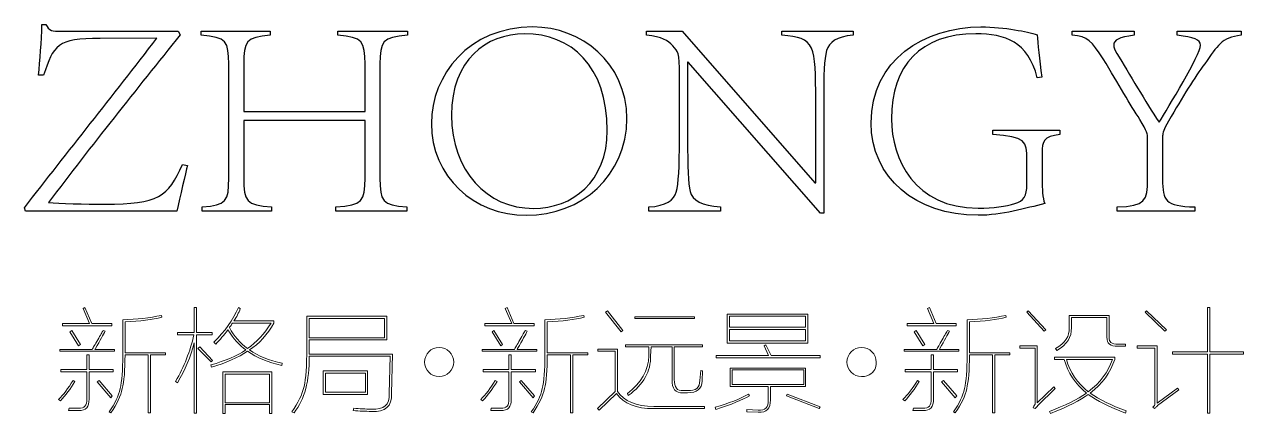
# Model space of a CAD drawing. Extents: x -266287 to 275962, y -324567 to 363765.
# Drawn here: x -79564 to -76561, y 96995 to 97955 of the extents above; entities that cross this region are included whole.
import ezdxf

# ---------------------------------------------------------------- set-up
doc = ezdxf.new("R2010")
doc.units = 0
doc.header["$LTSCALE"] = 1000
doc.layers.get('0').update_dxf_attribs({"linetype": 'CONTINUOUS'})

msp = doc.modelspace()

# ---------------------------------------------------------------- linework, layer by layer
at = {"lineweight": 9}
for p, q in [((-79419.02247, 97254.37516), (-79414.50939, 97256.58002)), ((-79403.31283, 97217.34038), (-79419.02247, 97254.37516)), ((-79414.50939, 97256.58002), (-79397.69733, 97217.34038)), ((-78379.43045, 97254.37516), (-78374.91738, 97256.58002)), ((-78363.72082, 97217.34038), (-78379.43045, 97254.37516)), ((-78374.91738, 97256.58002), (-78358.10531, 97217.34038)), ((-78132.65826, 97245.38346), (-78128.17964, 97248.7252)), ((-78094.55551, 97197.18657), (-78132.65826, 97245.38346)), ((-78128.17964, 97248.7252), (-78090.04243, 97200.52831)), ((-77339.83844, 97254.37516), (-77335.32536, 97256.58002)), ((-77324.1288, 97217.34038), (-77339.83844, 97254.37516)), ((-77335.32536, 97256.58002), (-77318.5133, 97217.34038)), ((-77095.34001, 97245.38346), (-77091.96382, 97248.7252)), ((-77052.72418, 97198.289), (-77095.34001, 97245.38346)), ((-77091.96382, 97248.7252), (-77048.21111, 97201.6652)), ((-76803.71268, 97245.38346), (-76800.37094, 97248.7252)), ((-76755.51579, 97198.289), (-76803.71268, 97245.38346)), ((-76800.37094, 97248.7252), (-76751.00272, 97201.6652)), ((-76650.09587, 97256.58002), (-76644.48037, 97256.58002)), ((-76650.09587, 97147.81835), (-76650.09587, 97256.58002)), ((-76644.48037, 97256.58002), (-76644.48037, 97147.81835)), ((-79469.45866, 97211.72487), (-79469.45866, 97217.34038)), ((-79469.45866, 97217.34038), (-79403.31283, 97217.34038)), ((-79348.36356, 97211.72487), (-79469.45866, 97211.72487)), ((-79397.69733, 97217.34038), (-79348.36356, 97217.34038)), ((-79348.36356, 97217.34038), (-79348.36356, 97211.72487)), ((-78676.56994, 97229.70827), (-78862.70845, 97229.70827)), ((-78862.70845, 97229.70827), (-78862.70845, 97182.57937)), ((-78676.56994, 97182.57937), (-78676.56994, 97229.70827)), ((-78429.86665, 97211.72487), (-78429.86665, 97217.34038)), ((-78429.86665, 97217.34038), (-78363.72082, 97217.34038)), ((-78308.77154, 97211.72487), (-78429.86665, 97211.72487)), ((-78358.10531, 97217.34038), (-78308.77154, 97217.34038)), ((-78308.77154, 97217.34038), (-78308.77154, 97211.72487)), ((-78060.89692, 97234.1869), (-77913.99805, 97234.1869)), ((-78060.89692, 97229.70827), (-78060.89692, 97234.1869)), ((-77913.99805, 97229.70827), (-78060.89692, 97229.70827)), ((-77913.99805, 97234.1869), (-77913.99805, 97229.70827)), ((-77833.21056, 97240.90483), (-77634.70416, 97240.90483)), ((-77833.21056, 97169.14349), (-77833.21056, 97240.90483)), ((-77640.31967, 97235.28933), (-77827.62951, 97235.28933)), ((-77827.62951, 97235.28933), (-77827.62951, 97208.38313)), ((-77640.31967, 97208.38313), (-77640.31967, 97235.28933)), ((-77634.70416, 97240.90483), (-77634.70416, 97169.14349)), ((-77390.27464, 97211.72487), (-77390.27464, 97217.34038)), ((-77390.27464, 97217.34038), (-77324.1288, 97217.34038)), ((-77269.17953, 97211.72487), (-77390.27464, 97211.72487)), ((-77318.5133, 97217.34038), (-77269.17953, 97217.34038)), ((-77269.17953, 97217.34038), (-77269.17953, 97211.72487)), ((-79451.54417, 97197.18657), (-79447.03109, 97200.52831)), ((-79430.21903, 97162.39111), (-79451.54417, 97197.18657)), ((-79447.03109, 97200.52831), (-79425.7404, 97165.7673)), ((-78862.70845, 97182.57937), (-78676.56994, 97182.57937)), ((-78411.95215, 97197.18657), (-78407.43908, 97200.52831)), ((-78390.62701, 97162.39111), (-78411.95215, 97197.18657)), ((-78407.43908, 97200.52831), (-78386.14839, 97165.7673)), ((-78090.04243, 97200.52831), (-78094.55551, 97197.18657)), ((-77827.62951, 97208.38313), (-77640.31967, 97208.38313)), ((-77640.31967, 97202.76763), (-77827.62951, 97202.76763)), ((-77827.62951, 97202.76763), (-77827.62951, 97174.72455)), ((-77640.31967, 97174.72455), (-77640.31967, 97202.76763)), ((-77372.36014, 97197.18657), (-77367.84707, 97200.52831)), ((-77351.035, 97162.39111), (-77372.36014, 97197.18657)), ((-77367.84707, 97200.52831), (-77346.55638, 97165.7673)), ((-77048.21111, 97201.6652), (-77052.72418, 97198.289)), ((-76751.00272, 97201.6652), (-76755.51579, 97198.289)), ((-79425.7404, 97165.7673), (-79430.21903, 97162.39111)), ((-79136.38683, 97155.67317), (-79131.90821, 97160.1518)), ((-79103.86513, 97123.11702), (-79136.38683, 97155.67317)), ((-79131.90821, 97160.1518), (-79100.48894, 97126.49321)), ((-78386.14839, 97165.7673), (-78390.62701, 97162.39111)), ((-77634.70416, 97169.14349), (-77833.21056, 97169.14349)), ((-77827.62951, 97174.72455), (-77640.31967, 97174.72455)), ((-77742.39785, 97162.39111), (-77737.88477, 97164.63042)), ((-77731.16684, 97138.82665), (-77742.39785, 97162.39111)), ((-77737.88477, 97164.63042), (-77724.4489, 97138.82665)), ((-77346.55638, 97165.7673), (-77351.035, 97162.39111)), ((-79100.48894, 97126.49321), (-79103.86513, 97123.11702)), ((-77860.15121, 97133.2456), (-77860.15121, 97138.82665)), ((-77860.15121, 97138.82665), (-77731.16684, 97138.82665)), ((-77604.42177, 97133.2456), (-77860.15121, 97133.2456)), ((-77724.4489, 97138.82665), (-77604.42177, 97138.82665)), ((-77604.42177, 97138.82665), (-77604.42177, 97133.2456)), ((-76736.42997, 97142.20285), (-76736.42997, 97147.81835)), ((-76736.42997, 97147.81835), (-76650.09587, 97147.81835)), ((-76650.09587, 97142.20285), (-76736.42997, 97142.20285)), ((-76650.09587, 96996.40641), (-76650.09587, 97142.20285)), ((-76644.48037, 97147.81835), (-76561.48802, 97147.81835)), ((-76561.48802, 97142.20285), (-76644.48037, 97142.20285)), ((-76644.48037, 97142.20285), (-76644.48037, 96996.40641)), ((-76561.48802, 97147.81835), (-76561.48802, 97142.20285)), ((-79074.68517, 97098.45014), (-78954.6925, 97098.45014)), ((-79074.68517, 96995.30398), (-79074.68517, 97098.45014)), ((-79069.10412, 97092.86908), (-79069.10412, 97022.21017)), ((-78960.308, 97092.86908), (-79069.10412, 97092.86908)), ((-78960.308, 97022.21017), (-78960.308, 97092.86908)), ((-78954.6925, 97098.45014), (-78954.6925, 96995.30398)), ((-78827.94743, 97100.7239), (-78719.18577, 97100.7239)), ((-78827.94743, 97042.39843), (-78827.94743, 97100.7239)), ((-78723.66439, 97095.10839), (-78822.33193, 97095.10839)), ((-78822.33193, 97095.10839), (-78822.33193, 97048.01394)), ((-78723.66439, 97048.01394), (-78723.66439, 97095.10839)), ((-78719.18577, 97100.7239), (-78719.18577, 97042.39843)), ((-77644.79829, 97102.96321), (-77820.87712, 97102.96321)), ((-77820.87712, 97102.96321), (-77820.87712, 97067.06532)), ((-77644.79829, 97067.06532), (-77644.79829, 97102.96321)), ((-79384.227, 97073.78325), (-79379.74838, 97077.15945)), ((-79350.60287, 97034.54361), (-79384.227, 97073.78325)), ((-79379.74838, 97077.15945), (-79347.22668, 97039.02224)), ((-78344.63499, 97073.78325), (-78340.15636, 97077.15945)), ((-78311.01086, 97034.54361), (-78344.63499, 97073.78325)), ((-78340.15636, 97077.15945), (-78307.63466, 97039.02224)), ((-77820.87712, 97067.06532), (-77644.79829, 97067.06532)), ((-77305.04297, 97073.78325), (-77300.56435, 97077.15945)), ((-77271.41884, 97034.54361), (-77305.04297, 97073.78325)), ((-77300.56435, 97077.15945), (-77268.04265, 97039.02224)), ((-79347.22668, 97039.02224), (-79350.60287, 97034.54361)), ((-78719.18577, 97042.39843), (-78827.94743, 97042.39843)), ((-78822.33193, 97048.01394), (-78723.66439, 97048.01394)), ((-78307.63466, 97039.02224), (-78311.01086, 97034.54361)), ((-77687.41412, 97039.02224), (-77685.17481, 97043.53531)), ((-77606.69554, 97007.63742), (-77687.41412, 97039.02224)), ((-77685.17481, 97043.53531), (-77604.42177, 97012.11604)), ((-77268.04265, 97039.02224), (-77271.41884, 97034.54361)), ((-79069.10412, 97022.21017), (-78960.308, 97022.21017)), ((-78960.308, 97017.6971), (-79069.10412, 97017.6971)), ((-79069.10412, 97017.6971), (-79069.10412, 96995.30398)), ((-78960.308, 96995.30398), (-78960.308, 97017.6971)), ((-77604.42177, 97012.11604), (-77606.69554, 97007.63742)), ((-79069.10412, 96995.30398), (-79074.68517, 96995.30398)), ((-78954.6925, 96995.30398), (-78960.308, 96995.30398)), ((-76644.48037, 96996.40641), (-76650.09587, 96996.40641))]:
    msp.add_line(p, q, dxfattribs=at)
for points in [[(-79528.98991, 97829.60275), (-79525.44147, 97865.70735), (-79521.204, 97913.14632), (-79520.48053, 97954.90087)], [(-79520.48053, 97954.90087), (-79520.48053, 97954.90087), (-79510.5931, 97954.90087), (-79510.5931, 97954.90087)], [(-79510.5931, 97954.90087), (-79507.04466, 97947.11496), (-79503.49621, 97942.84304), (-79497.12278, 97940.01806)], [(-79497.12278, 97940.01806), (-79491.47282, 97937.91655), (-79483.68691, 97937.91655), (-79473.07601, 97937.91655)], [(-79473.07601, 97937.91655), (-79473.07601, 97937.91655), (-79184.96268, 97937.91655), (-79184.96268, 97937.91655)], [(-79184.96268, 97937.91655), (-79184.96268, 97937.91655), (-79180.00174, 97929.40717), (-79180.00174, 97929.40717)], [(-79128.39421, 97927.99468), (-79128.39421, 97927.99468), (-79128.39421, 97937.91655), (-79128.39421, 97937.91655)], [(-79128.39421, 97937.91655), (-79128.39421, 97937.91655), (-78958.51655, 97937.91655), (-78958.51655, 97937.91655)], [(-78958.51655, 97937.91655), (-78958.51655, 97937.91655), (-78958.51655, 97927.99468), (-78958.51655, 97927.99468)], [(-78791.46387, 97927.99468), (-78791.46387, 97927.99468), (-78791.46387, 97937.91655), (-78791.46387, 97937.91655)], [(-78791.46387, 97937.91655), (-78791.46387, 97937.91655), (-78620.17373, 97937.91655), (-78620.17373, 97937.91655)], [(-78620.17373, 97937.91655), (-78620.17373, 97937.91655), (-78620.17373, 97927.99468), (-78620.17373, 97927.99468)], [(-78031.40691, 97927.99468), (-78031.40691, 97927.99468), (-78031.40691, 97937.91655), (-78031.40691, 97937.91655)], [(-78031.40691, 97937.91655), (-78031.40691, 97937.91655), (-77944.34934, 97937.91655), (-77944.34934, 97937.91655)], [(-77944.34934, 97937.91655), (-77944.34934, 97937.91655), (-77617.34088, 97564.15814), (-77617.34088, 97564.15814)], [(-77698.71404, 97927.99468), (-77698.71404, 97927.99468), (-77698.71404, 97937.91655), (-77698.71404, 97937.91655)], [(-77698.71404, 97937.91655), (-77698.71404, 97937.91655), (-77523.18642, 97937.91655), (-77523.18642, 97937.91655)], [(-77523.18642, 97937.91655), (-77523.18642, 97937.91655), (-77523.18642, 97927.99468), (-77523.18642, 97927.99468)], [(-76983.96008, 97927.99468), (-76983.96008, 97927.99468), (-76983.96008, 97937.91655), (-76983.96008, 97937.91655)], [(-76983.96008, 97937.91655), (-76983.96008, 97937.91655), (-76831.06674, 97937.91655), (-76831.06674, 97937.91655)], [(-76831.06674, 97937.91655), (-76831.06674, 97937.91655), (-76831.06674, 97927.99468), (-76831.06674, 97927.99468)], [(-76724.8889, 97927.99468), (-76724.8889, 97927.99468), (-76724.8889, 97937.91655), (-76724.8889, 97937.91655)], [(-76724.8889, 97937.91655), (-76724.8889, 97937.91655), (-76567.75809, 97937.91655), (-76567.75809, 97937.91655)], [(-76567.75809, 97937.91655), (-76567.75809, 97937.91655), (-76567.75809, 97927.99468), (-76567.75809, 97927.99468)], [(-79563.68203, 97502.55984), (-79456.78071, 97641.32828), (-79346.3654, 97777.96077), (-79237.32813, 97920.93223)], [(-79376.7856, 97920.20876), (-79482.96344, 97920.93223), (-79492.88531, 97903.22444), (-79516.24306, 97829.60275)], [(-79180.00174, 97929.40717), (-79288.31554, 97793.5326), (-79398.04184, 97656.90011), (-79504.21968, 97516.03016)], [(-79237.32813, 97920.93223), (-79237.32813, 97920.93223), (-79376.7856, 97920.20876), (-79376.7856, 97920.20876)], [(-79060.45693, 97857.19796), (-79060.45693, 97912.42285), (-79066.10689, 97923.06819), (-79128.39421, 97927.99468)], [(-78958.51655, 97927.99468), (-79017.25543, 97923.06819), (-79023.62886, 97912.42285), (-79023.62886, 97857.19796)], [(-78724.93908, 97857.19796), (-78724.93908, 97912.42285), (-78730.58904, 97923.06819), (-78791.46387, 97927.99468)], [(-78620.17373, 97927.99468), (-78682.46105, 97923.06819), (-78688.11101, 97912.42285), (-78688.11101, 97857.19796)], [(-78332.16374, 97931.54313), (-78426.28375, 97930.85411), (-78511.96328, 97867.80886), (-78511.96328, 97731.21082)], [(-77967.01807, 97901.81195), (-77979.04146, 97915.97129), (-77993.88982, 97923.75721), (-78031.40691, 97927.99468)], [(-77950.72277, 97826.77777), (-77950.72277, 97889.78857), (-77954.27122, 97886.24012), (-77967.01807, 97901.81195)], [(-77615.20492, 97765.90293), (-77615.20492, 97903.91346), (-77615.89394, 97922.34472), (-77698.71404, 97927.99468)], [(-77523.18642, 97927.99468), (-77564.21751, 97924.44623), (-77581.9253, 97911.01036), (-77588.29873, 97890.47759)], [(-77070.22527, 97929.40717), (-77068.12376, 97908.8744), (-77064.57531, 97868.56678), (-77058.20188, 97824.67626)], [(-76907.51341, 97869.94482), (-76935.83209, 97913.14632), (-76944.34148, 97925.89317), (-76983.96008, 97927.99468)], [(-76567.75809, 97927.99468), (-76616.57509, 97922.34472), (-76625.08448, 97902.53542), (-76656.95161, 97857.92143)], [(-77588.29873, 97890.47759), (-77594.67215, 97868.56678), (-77595.39562, 97832.46218), (-77595.39562, 97765.90293)], [(-76873.54477, 97883.38069), (-76843.09012, 97832.46218), (-76802.74805, 97763.76698), (-76769.50288, 97713.53748)], [(-79060.45693, 97575.49251), (-79060.45693, 97575.49251), (-79060.45693, 97857.19796), (-79060.45693, 97857.19796)], [(-79023.62886, 97857.19796), (-79023.62886, 97857.19796), (-79023.62886, 97739.72021), (-79023.62886, 97739.72021)], [(-78724.93908, 97739.72021), (-78724.93908, 97739.72021), (-78724.93908, 97857.19796), (-78724.93908, 97857.19796)], [(-78688.11101, 97857.19796), (-78688.11101, 97857.19796), (-78688.11101, 97575.49251), (-78688.11101, 97575.49251)], [(-77929.50098, 97861.46988), (-77929.50098, 97861.46988), (-77930.91347, 97861.46988), (-77930.91347, 97861.46988)], [(-77930.91347, 97861.46988), (-77930.91347, 97861.46988), (-77930.91347, 97673.16096), (-77930.91347, 97673.16096)], [(-77603.18154, 97489.81298), (-77603.18154, 97489.81298), (-77929.50098, 97861.46988), (-77929.50098, 97861.46988)], [(-76816.9074, 97720.59993), (-76840.98861, 97756.70453), (-76867.89481, 97805.52153), (-76907.51341, 97869.94482)], [(-76656.95161, 97857.92143), (-76682.41087, 97824.67626), (-76711.45302, 97776.51383), (-76746.14513, 97716.36246)], [(-79516.24306, 97829.60275), (-79516.24306, 97829.60275), (-79528.98991, 97829.60275), (-79528.98991, 97829.60275)], [(-77950.72277, 97673.16096), (-77950.72277, 97673.16096), (-77950.72277, 97826.77777), (-77950.72277, 97826.77777)], [(-77058.20188, 97824.67626), (-77058.20188, 97824.67626), (-77069.53625, 97823.22932), (-77069.53625, 97823.22932)], [(-77615.20492, 97564.15814), (-77615.20492, 97564.15814), (-77615.20492, 97765.90293), (-77615.20492, 97765.90293)], [(-77595.39562, 97765.90293), (-77595.39562, 97765.90293), (-77595.39562, 97489.81298), (-77595.39562, 97489.81298)], [(-79023.62886, 97739.72021), (-79023.62886, 97739.72021), (-78724.93908, 97739.72021), (-78724.93908, 97739.72021)], [(-78724.93908, 97717.77495), (-78724.93908, 97717.77495), (-79023.62886, 97717.77495), (-79023.62886, 97717.77495)], [(-79023.62886, 97717.77495), (-79023.62886, 97717.77495), (-79023.62886, 97575.49251), (-79023.62886, 97575.49251)], [(-78724.93908, 97575.49251), (-78724.93908, 97575.49251), (-78724.93908, 97717.77495), (-78724.93908, 97717.77495)], [(-77179.26254, 97683.77186), (-77179.26254, 97683.77186), (-77179.26254, 97693.69373), (-77179.26254, 97693.69373)], [(-77179.26254, 97693.69373), (-77179.26254, 97693.69373), (-77013.62235, 97693.69373), (-77013.62235, 97693.69373)], [(-77013.62235, 97693.69373), (-77013.62235, 97693.69373), (-77013.62235, 97683.77186), (-77013.62235, 97683.77186)], [(-76797.78712, 97675.29692), (-76797.78712, 97683.08284), (-76799.23406, 97690.86875), (-76816.9074, 97720.59993)], [(-76746.14513, 97716.36246), (-76759.58101, 97695.14067), (-76760.27003, 97687.35476), (-76760.9935, 97680.25786)], [(-77958.50869, 97541.48941), (-77952.85873, 97562.74565), (-77950.72277, 97601.67523), (-77950.72277, 97673.16096)], [(-77930.91347, 97673.16096), (-77930.19, 97601.67523), (-77929.50098, 97562.74565), (-77924.54005, 97542.93635)], [(-77094.9955, 97622.93147), (-77094.9955, 97666.09852), (-77098.54395, 97678.1219), (-77179.26254, 97683.77186)], [(-77013.62235, 97683.77186), (-77055.37691, 97677.43288), (-77057.47841, 97668.20003), (-77057.47841, 97637.05636)], [(-76797.78712, 97573.35655), (-76797.78712, 97573.35655), (-76797.78712, 97675.29692), (-76797.78712, 97675.29692)], [(-76760.9935, 97680.25786), (-76760.9935, 97680.25786), (-76760.9935, 97573.35655), (-76760.9935, 97573.35655)], [(-77057.47841, 97637.05636), (-77057.47841, 97637.05636), (-77057.47841, 97573.35655), (-77057.47841, 97573.35655)], [(-79162.3284, 97607.35964), (-79167.25489, 97588.92838), (-79180.00174, 97528.74256), (-79188.51113, 97494.77392)], [(-79174.35179, 97609.46115), (-79174.35179, 97609.46115), (-79162.3284, 97607.35964), (-79162.3284, 97607.35964)], [(-77094.9955, 97561.33316), (-77094.9955, 97561.33316), (-77094.9955, 97622.93147), (-77094.9955, 97622.93147)], [(-79125.56923, 97504.69579), (-79066.10689, 97508.96771), (-79060.45693, 97519.57861), (-79060.45693, 97575.49251)], [(-79023.62886, 97575.49251), (-79023.62886, 97519.57861), (-79017.25543, 97508.96771), (-78954.9681, 97504.69579)], [(-78797.11383, 97504.69579), (-78730.58904, 97508.96771), (-78724.93908, 97519.57861), (-78724.93908, 97575.49251)], [(-78688.11101, 97575.49251), (-78688.11101, 97519.57861), (-78682.46105, 97508.96771), (-78622.27523, 97504.69579)], [(-77057.47841, 97573.35655), (-77057.47841, 97548.58631), (-77056.78939, 97527.36452), (-77051.13944, 97513.17073)], [(-76872.8213, 97504.69579), (-76803.47152, 97507.52077), (-76797.78712, 97519.57861), (-76797.78712, 97573.35655)], [(-76760.9935, 97573.35655), (-76760.9935, 97519.57861), (-76755.34354, 97507.52077), (-76681.72185, 97504.69579)], [(-78025.75695, 97504.69579), (-77984.00239, 97507.52077), (-77964.15864, 97521.71457), (-77958.50869, 97541.48941)], [(-77924.54005, 97542.93635), (-77918.16662, 97520.95665), (-77896.94483, 97508.24424), (-77849.50587, 97504.69579)], [(-77617.34088, 97564.15814), (-77617.34088, 97564.15814), (-77615.20492, 97564.15814), (-77615.20492, 97564.15814)], [(-77124.72668, 97513.17073), (-77103.50489, 97520.26763), (-77094.9955, 97530.1895), (-77094.9955, 97561.33316)], [(-79560.8226, 97494.77392), (-79560.8226, 97494.77392), (-79563.68203, 97502.55984), (-79563.68203, 97502.55984)], [(-79188.51113, 97494.77392), (-79188.51113, 97494.77392), (-79560.8226, 97494.77392), (-79560.8226, 97494.77392)], [(-79125.56923, 97494.77392), (-79125.56923, 97494.77392), (-79125.56923, 97504.69579), (-79125.56923, 97504.69579)], [(-78954.9681, 97494.77392), (-78954.9681, 97494.77392), (-79125.56923, 97494.77392), (-79125.56923, 97494.77392)], [(-78954.9681, 97504.69579), (-78954.9681, 97504.69579), (-78954.9681, 97494.77392), (-78954.9681, 97494.77392)], [(-78797.11383, 97494.77392), (-78797.11383, 97494.77392), (-78797.11383, 97504.69579), (-78797.11383, 97504.69579)], [(-78622.27523, 97494.77392), (-78622.27523, 97494.77392), (-78797.11383, 97494.77392), (-78797.11383, 97494.77392)], [(-78622.27523, 97504.69579), (-78622.27523, 97504.69579), (-78622.27523, 97494.77392), (-78622.27523, 97494.77392)], [(-78025.75695, 97494.77392), (-78025.75695, 97494.77392), (-78025.75695, 97504.69579), (-78025.75695, 97504.69579)], [(-77849.50587, 97494.77392), (-77849.50587, 97494.77392), (-78025.75695, 97494.77392), (-78025.75695, 97494.77392)], [(-77849.50587, 97504.69579), (-77849.50587, 97504.69579), (-77849.50587, 97494.77392), (-77849.50587, 97494.77392)], [(-77595.39562, 97489.81298), (-77595.39562, 97489.81298), (-77603.18154, 97489.81298), (-77603.18154, 97489.81298)], [(-76872.8213, 97494.77392), (-76872.8213, 97494.77392), (-76872.8213, 97504.69579), (-76872.8213, 97504.69579)], [(-76681.72185, 97494.77392), (-76681.72185, 97494.77392), (-76872.8213, 97494.77392), (-76872.8213, 97494.77392)], [(-76681.72185, 97504.69579), (-76681.72185, 97504.69579), (-76681.72185, 97494.77392), (-76681.72185, 97494.77392)]]:
    msp.add_open_spline(points, degree=3)
for points, knots in [([(-78080.15501, 97722.70144), (-78080.15501, 97581.86593), (-78192.70628, 97484.16303), (-78327.20281, 97484.16303), (-78456.7384, 97484.16303), (-78561.50375, 97579.72997), (-78561.50375, 97710.7125), (-78561.50375, 97829.60275), (-78469.48525, 97948.52745), (-78311.63097, 97948.52745), (-78193.3953, 97948.52745), (-78080.15501, 97860.02294), (-78080.15501, 97722.70144)], [0, 0, 0, 0, 1, 1, 1, 2, 2, 2, 3, 3, 3, 4, 4, 4, 4]), ([(-77051.13944, 97513.17073), (-77097.13146, 97501.87082), (-77157.31728, 97484.16303), (-77215.33269, 97484.16303), (-77369.67297, 97484.16303), (-77478.67579, 97577.59402), (-77478.67579, 97712.09054), (-77478.67579, 97867.11984), (-77347.72771, 97948.52745), (-77208.27024, 97948.52745), (-77148.08442, 97948.52745), (-77094.30648, 97936.50406), (-77070.22527, 97929.40717)], [3, 3, 3, 3, 4, 4, 4, 5, 5, 5, 6, 6, 6, 7, 7, 7, 7]), ([(-78511.96328, 97731.21082), (-78511.96328, 97593.16585), (-78424.87126, 97501.1818), (-78310.21848, 97501.1818), (-78214.65154, 97501.1818), (-78128.28299, 97566.98312), (-78128.28299, 97693.00471), (-78128.28299, 97853.68397), (-78218.19998, 97931.54313), (-78332.16374, 97931.54313)], [0, 0, 0, 0, 1, 1, 1, 2, 2, 2, 3, 3, 3, 3]), ([(-77069.53625, 97823.22932), (-77092.89399, 97912.42285), (-77148.08442, 97931.54313), (-77221.0171, 97931.54313), (-77356.92611, 97931.54313), (-77428.41184, 97852.9605), (-77428.41184, 97722.01242), (-77428.41184, 97622.93147), (-77371.77447, 97501.87082), (-77215.33269, 97501.87082), (-77177.8156, 97501.87082), (-77145.98292, 97506.14273), (-77124.72668, 97513.17073)], [9, 9, 9, 9, 10, 10, 10, 11, 11, 11, 12, 12, 12, 13, 13, 13, 13]), ([(-76831.06674, 97927.99468), (-76868.58383, 97923.06819), (-76881.33068, 97915.97129), (-76881.33068, 97903.91346), (-76881.33068, 97898.2635), (-76878.5057, 97891.16661), (-76873.54477, 97883.38069)], [8, 8, 8, 8, 9, 9, 9, 10, 10, 10, 10]), ([(-76769.50288, 97713.53748), (-76748.24664, 97748.19514), (-76667.56251, 97881.27918), (-76667.56251, 97903.22444), (-76667.56251, 97918.10725), (-76683.82336, 97923.06819), (-76724.8889, 97927.99468)], [11, 11, 11, 11, 12, 12, 12, 13, 13, 13, 13]), ([(-79504.21968, 97516.03016), (-79478.72597, 97513.17073), (-79415.02616, 97511.79269), (-79364.76221, 97511.79269), (-79233.81413, 97511.79269), (-79209.73292, 97529.50048), (-79174.35179, 97609.46115)], [5, 5, 5, 5, 6, 6, 6, 7, 7, 7, 7])]:
    msp.add_open_spline(points, degree=3, knots=knots)
for points in [[(-79145.34408, 97194.91281), (-79145.34408, 97194.91281), (-79145.34408, 97256.58002), (-79145.34408, 97256.58002)], [(-79145.34408, 97256.58002), (-79145.34408, 97256.58002), (-79139.72858, 97256.58002), (-79139.72858, 97256.58002)], [(-79139.72858, 97256.58002), (-79139.72858, 97256.58002), (-79139.72858, 97194.91281), (-79139.72858, 97194.91281)], [(-79097.11274, 97171.34836), (-79070.20655, 97198.289), (-79050.01829, 97226.67659), (-79036.58242, 97256.58002)], [(-79032.06934, 97254.37516), (-79035.8245, 97243.90207), (-79041.06104, 97233.77349), (-79047.77898, 97224.05832)], [(-79036.58242, 97256.58002), (-79036.58242, 97256.58002), (-79032.06934, 97254.37516), (-79032.06934, 97254.37516)], [(-79321.42291, 97226.33208), (-79287.04086, 97227.81347), (-79255.27708, 97231.53417), (-79226.09712, 97237.52864)], [(-79321.42291, 97139.96354), (-79321.42291, 97139.96354), (-79321.42291, 97226.33208), (-79321.42291, 97226.33208)], [(-79224.99469, 97233.05002), (-79248.18018, 97227.05555), (-79278.46257, 97223.3004), (-79315.84186, 97221.85346)], [(-79315.84186, 97221.85346), (-79315.84186, 97221.85346), (-79315.84186, 97145.57904), (-79315.84186, 97145.57904)], [(-79226.09712, 97237.52864), (-79226.09712, 97237.52864), (-79224.99469, 97233.05002), (-79224.99469, 97233.05002)], [(-79054.49691, 97212.86176), (-79056.73623, 97210.62244), (-79058.25207, 97208.76209), (-79059.00999, 97207.24625)], [(-79051.15517, 97218.47726), (-79051.91309, 97217.71934), (-79053.01552, 97215.85899), (-79054.49691, 97212.86176)], [(-78955.82938, 97218.47726), (-78955.82938, 97218.47726), (-79051.15517, 97218.47726), (-79051.15517, 97218.47726)], [(-79047.77898, 97224.05832), (-79047.77898, 97224.05832), (-78949.07699, 97224.05832), (-78949.07699, 97224.05832)], [(-79014.12039, 97155.67317), (-78992.45074, 97171.34836), (-78973.02041, 97192.29454), (-78955.82938, 97218.47726)], [(-78949.07699, 97218.47726), (-78965.54455, 97190.05522), (-78985.73281, 97168.00661), (-79009.64177, 97152.29698)], [(-78949.07699, 97224.05832), (-78949.07699, 97224.05832), (-78949.07699, 97218.47726), (-78949.07699, 97218.47726)], [(-78868.32395, 97235.28933), (-78868.32395, 97235.28933), (-78670.95443, 97235.28933), (-78670.95443, 97235.28933)], [(-78868.32395, 97156.81005), (-78868.32395, 97156.81005), (-78868.32395, 97235.28933), (-78868.32395, 97235.28933)], [(-78670.95443, 97235.28933), (-78670.95443, 97235.28933), (-78670.95443, 97176.99831), (-78670.95443, 97176.99831)], [(-78281.8309, 97226.33208), (-78247.44884, 97227.81347), (-78215.68506, 97231.53417), (-78186.50511, 97237.52864)], [(-78281.8309, 97139.96354), (-78281.8309, 97139.96354), (-78281.8309, 97226.33208), (-78281.8309, 97226.33208)], [(-78185.40268, 97233.05002), (-78208.58817, 97227.05555), (-78238.87056, 97223.3004), (-78276.24984, 97221.85346)], [(-78276.24984, 97221.85346), (-78276.24984, 97221.85346), (-78276.24984, 97145.57904), (-78276.24984, 97145.57904)], [(-78186.50511, 97237.52864), (-78186.50511, 97237.52864), (-78185.40268, 97233.05002), (-78185.40268, 97233.05002)], [(-77242.23888, 97226.33208), (-77207.85683, 97227.81347), (-77176.09305, 97231.53417), (-77146.91309, 97237.52864)], [(-77242.23888, 97139.96354), (-77242.23888, 97139.96354), (-77242.23888, 97226.33208), (-77242.23888, 97226.33208)], [(-77145.81066, 97233.05002), (-77168.99615, 97227.05555), (-77199.27854, 97223.3004), (-77236.65783, 97221.85346)], [(-77236.65783, 97221.85346), (-77236.65783, 97221.85346), (-77236.65783, 97145.57904), (-77236.65783, 97145.57904)], [(-77146.91309, 97237.52864), (-77146.91309, 97237.52864), (-77145.81066, 97233.05002), (-77145.81066, 97233.05002)], [(-76991.02252, 97237.52864), (-76991.02252, 97237.52864), (-76892.32054, 97237.52864), (-76892.32054, 97237.52864)], [(-76991.02252, 97207.24625), (-76991.02252, 97207.24625), (-76991.02252, 97237.52864), (-76991.02252, 97237.52864)], [(-76897.93604, 97231.91313), (-76897.93604, 97231.91313), (-76985.40702, 97231.91313), (-76985.40702, 97231.91313)], [(-76985.40702, 97231.91313), (-76985.40702, 97231.91313), (-76985.40702, 97207.24625), (-76985.40702, 97207.24625)], [(-76897.93604, 97183.6818), (-76897.93604, 97183.6818), (-76897.93604, 97231.91313), (-76897.93604, 97231.91313)], [(-76892.32054, 97237.52864), (-76892.32054, 97237.52864), (-76892.32054, 97183.6818), (-76892.32054, 97183.6818)], [(-79365.17562, 97198.289), (-79368.93078, 97190.77869), (-79376.7856, 97176.5849), (-79388.74008, 97155.67317)], [(-79383.12457, 97176.99831), (-79376.40664, 97188.91834), (-79371.89356, 97196.77316), (-79369.65425, 97200.52831)], [(-79369.65425, 97200.52831), (-79369.65425, 97200.52831), (-79365.17562, 97198.289), (-79365.17562, 97198.289)], [(-79191.33611, 97074.92013), (-79170.42438, 97110.78358), (-79155.43821, 97148.95524), (-79146.48096, 97189.33175)], [(-79186.85748, 97194.91281), (-79186.85748, 97194.91281), (-79145.34408, 97194.91281), (-79145.34408, 97194.91281)], [(-79186.85748, 97189.33175), (-79186.85748, 97189.33175), (-79186.85748, 97194.91281), (-79186.85748, 97194.91281)], [(-79146.48096, 97189.33175), (-79146.48096, 97189.33175), (-79186.85748, 97189.33175), (-79186.85748, 97189.33175)], [(-79139.72858, 97194.91281), (-79139.72858, 97194.91281), (-79101.62582, 97194.91281), (-79101.62582, 97194.91281)], [(-79101.62582, 97189.33175), (-79101.62582, 97189.33175), (-79139.72858, 97189.33175), (-79139.72858, 97189.33175)], [(-79139.72858, 97189.33175), (-79139.72858, 97189.33175), (-79139.72858, 96996.40641), (-79139.72858, 96996.40641)], [(-79101.62582, 97194.91281), (-79101.62582, 97194.91281), (-79101.62582, 97189.33175), (-79101.62582, 97189.33175)], [(-79062.35173, 97201.6652), (-79072.10135, 97188.91834), (-79082.19548, 97177.34282), (-79092.63412, 97166.86973)], [(-79018.63347, 97152.29698), (-79034.30865, 97163.49354), (-79048.91586, 97179.96109), (-79062.35173, 97201.6652)], [(-79059.00999, 97207.24625), (-79047.05551, 97186.30007), (-79032.06934, 97169.14349), (-79014.12039, 97155.67317)], [(-78325.58361, 97198.289), (-78329.33876, 97190.77869), (-78337.19358, 97176.5849), (-78349.14806, 97155.67317)], [(-78343.53256, 97176.99831), (-78336.81462, 97188.91834), (-78332.30155, 97196.77316), (-78330.06223, 97200.52831)], [(-78330.06223, 97200.52831), (-78330.06223, 97200.52831), (-78325.58361, 97198.289), (-78325.58361, 97198.289)], [(-77285.9916, 97198.289), (-77289.74675, 97190.77869), (-77297.60157, 97176.5849), (-77309.55605, 97155.67317)], [(-77303.94054, 97176.99831), (-77297.22261, 97188.91834), (-77292.70953, 97196.77316), (-77290.47022, 97200.52831)], [(-77290.47022, 97200.52831), (-77290.47022, 97200.52831), (-77285.9916, 97198.289), (-77285.9916, 97198.289)], [(-77024.6811, 97155.67317), (-77000.73769, 97169.14349), (-76989.54113, 97186.30007), (-76991.02252, 97207.24625)], [(-76985.40702, 97207.24625), (-76984.68355, 97184.09521), (-76996.63803, 97165.35389), (-77021.30491, 97151.1601)], [(-76871.02985, 97161.28868), (-76889.73671, 97160.53076), (-76898.69396, 97168.00661), (-76897.93604, 97183.6818)], [(-76892.32054, 97183.6818), (-76893.83638, 97171.72732), (-76886.73948, 97166.11181), (-76871.02985, 97166.86973)], [(-79476.21105, 97153.43386), (-79476.21105, 97153.43386), (-79396.56044, 97153.43386), (-79396.56044, 97153.43386)], [(-79476.21105, 97148.95524), (-79476.21105, 97148.95524), (-79476.21105, 97153.43386), (-79476.21105, 97153.43386)], [(-79396.56044, 97153.43386), (-79394.32113, 97157.91248), (-79389.84251, 97165.7673), (-79383.12457, 97176.99831)], [(-79388.74008, 97155.67317), (-79389.46355, 97154.91525), (-79389.84251, 97154.15733), (-79389.84251, 97153.43386)], [(-79389.84251, 97153.43386), (-79389.84251, 97153.43386), (-79341.61117, 97153.43386), (-79341.61117, 97153.43386)], [(-79341.61117, 97153.43386), (-79341.61117, 97153.43386), (-79341.61117, 97148.95524), (-79341.61117, 97148.95524)], [(-79145.34408, 97170.24593), (-79154.33578, 97135.10595), (-79168.15061, 97102.20529), (-79186.85748, 97071.57839)], [(-79145.34408, 96996.40641), (-79145.34408, 96996.40641), (-79145.34408, 97170.24593), (-79145.34408, 97170.24593)], [(-79104.96756, 97115.29665), (-79068.3462, 97125.73529), (-79039.5452, 97138.06873), (-79018.63347, 97152.29698)], [(-79092.63412, 97166.86973), (-79092.63412, 97166.86973), (-79097.11274, 97171.34836), (-79097.11274, 97171.34836)], [(-79009.64177, 97152.29698), (-78987.97212, 97137.31081), (-78961.06592, 97126.49321), (-78928.88873, 97119.77528)], [(-78875.07634, 97062.58669), (-78870.56327, 97081.25911), (-78868.32395, 97112.64393), (-78868.32395, 97156.81005)], [(-78670.95443, 97176.99831), (-78670.95443, 97176.99831), (-78862.70845, 97176.99831), (-78862.70845, 97176.99831)], [(-78862.70845, 97176.99831), (-78862.70845, 97176.99831), (-78862.70845, 97156.81005), (-78862.70845, 97156.81005)], [(-78862.70845, 97156.81005), (-78862.70845, 97156.81005), (-78862.70845, 97142.20285), (-78862.70845, 97142.20285)], [(-78436.61904, 97153.43386), (-78436.61904, 97153.43386), (-78356.96843, 97153.43386), (-78356.96843, 97153.43386)], [(-78436.61904, 97148.95524), (-78436.61904, 97148.95524), (-78436.61904, 97153.43386), (-78436.61904, 97153.43386)], [(-78356.96843, 97153.43386), (-78354.72912, 97157.91248), (-78350.25049, 97165.7673), (-78343.53256, 97176.99831)], [(-78349.14806, 97155.67317), (-78349.87153, 97154.91525), (-78350.25049, 97154.15733), (-78350.25049, 97153.43386)], [(-78350.25049, 97153.43386), (-78350.25049, 97153.43386), (-78302.01916, 97153.43386), (-78302.01916, 97153.43386)], [(-78302.01916, 97153.43386), (-78302.01916, 97153.43386), (-78302.01916, 97148.95524), (-78302.01916, 97148.95524)], [(-78151.74409, 97154.53629), (-78151.74409, 97154.53629), (-78103.51276, 97154.53629), (-78103.51276, 97154.53629)], [(-78151.74409, 97148.95524), (-78151.74409, 97148.95524), (-78151.74409, 97154.53629), (-78151.74409, 97154.53629)], [(-78103.51276, 97154.53629), (-78103.51276, 97154.53629), (-78103.51276, 97050.2188), (-78103.51276, 97050.2188)], [(-78083.3245, 97160.1518), (-78083.3245, 97160.1518), (-78083.3245, 97164.63042), (-78083.3245, 97164.63042)], [(-78083.3245, 97164.63042), (-78083.3245, 97164.63042), (-77893.80979, 97164.63042), (-77893.80979, 97164.63042)], [(-78026.13591, 97160.1518), (-78026.13591, 97160.1518), (-78083.3245, 97160.1518), (-78083.3245, 97160.1518)], [(-78026.13591, 97137.72422), (-78026.13591, 97137.72422), (-78026.13591, 97160.1518), (-78026.13591, 97160.1518)], [(-78020.52041, 97160.1518), (-78020.52041, 97160.1518), (-78021.65729, 97137.72422), (-78021.65729, 97137.72422)], [(-77968.94733, 97160.1518), (-77968.94733, 97160.1518), (-78020.52041, 97160.1518), (-78020.52041, 97160.1518)], [(-77968.94733, 97079.39876), (-77968.94733, 97079.39876), (-77968.94733, 97160.1518), (-77968.94733, 97160.1518)], [(-77893.80979, 97160.1518), (-77893.80979, 97160.1518), (-77963.33182, 97160.1518), (-77963.33182, 97160.1518)], [(-77963.33182, 97160.1518), (-77963.33182, 97160.1518), (-77963.33182, 97079.39876), (-77963.33182, 97079.39876)], [(-77893.80979, 97164.63042), (-77893.80979, 97164.63042), (-77893.80979, 97160.1518), (-77893.80979, 97160.1518)], [(-77397.02702, 97153.43386), (-77397.02702, 97153.43386), (-77317.37642, 97153.43386), (-77317.37642, 97153.43386)], [(-77397.02702, 97148.95524), (-77397.02702, 97148.95524), (-77397.02702, 97153.43386), (-77397.02702, 97153.43386)], [(-77317.37642, 97153.43386), (-77315.1371, 97157.91248), (-77310.65848, 97165.7673), (-77303.94054, 97176.99831)], [(-77309.55605, 97155.67317), (-77310.27952, 97154.91525), (-77310.65848, 97154.15733), (-77310.65848, 97153.43386)], [(-77310.65848, 97153.43386), (-77310.65848, 97153.43386), (-77262.42714, 97153.43386), (-77262.42714, 97153.43386)], [(-77262.42714, 97153.43386), (-77262.42714, 97153.43386), (-77262.42714, 97148.95524), (-77262.42714, 97148.95524)], [(-77112.15208, 97156.81005), (-77112.15208, 97156.81005), (-77112.15208, 97162.39111), (-77112.15208, 97162.39111)], [(-77112.15208, 97162.39111), (-77112.15208, 97162.39111), (-77069.53625, 97162.39111), (-77069.53625, 97162.39111)], [(-77075.15175, 97156.81005), (-77075.15175, 97156.81005), (-77112.15208, 97156.81005), (-77112.15208, 97156.81005)], [(-77075.15175, 97018.83398), (-77075.15175, 97018.83398), (-77075.15175, 97156.81005), (-77075.15175, 97156.81005)], [(-77069.53625, 97162.39111), (-77069.53625, 97162.39111), (-77069.53625, 97022.21017), (-77069.53625, 97022.21017)], [(-77021.30491, 97151.1601), (-77021.30491, 97151.1601), (-77024.6811, 97155.67317), (-77024.6811, 97155.67317)], [(-76871.02985, 97166.86973), (-76871.02985, 97166.86973), (-76851.94402, 97166.86973), (-76851.94402, 97166.86973)], [(-76851.94402, 97161.28868), (-76851.94402, 97161.28868), (-76871.02985, 97161.28868), (-76871.02985, 97161.28868)], [(-76851.94402, 97166.86973), (-76851.94402, 97166.86973), (-76851.94402, 97161.28868), (-76851.94402, 97161.28868)], [(-76823.90094, 97162.39111), (-76823.90094, 97162.39111), (-76774.56717, 97162.39111), (-76774.56717, 97162.39111)], [(-76823.90094, 97156.81005), (-76823.90094, 97156.81005), (-76823.90094, 97162.39111), (-76823.90094, 97162.39111)], [(-76780.18268, 97156.81005), (-76780.18268, 97156.81005), (-76823.90094, 97156.81005), (-76823.90094, 97156.81005)], [(-76780.18268, 97018.83398), (-76780.18268, 97018.83398), (-76780.18268, 97156.81005), (-76780.18268, 97156.81005)], [(-76774.56717, 97162.39111), (-76774.56717, 97162.39111), (-76774.56717, 97021.07329), (-76774.56717, 97021.07329)], [(-79341.61117, 97148.95524), (-79341.61117, 97148.95524), (-79476.21105, 97148.95524), (-79476.21105, 97148.95524)], [(-79410.03077, 97104.10009), (-79410.03077, 97104.10009), (-79410.03077, 97139.96354), (-79410.03077, 97139.96354)], [(-79410.03077, 97139.96354), (-79410.03077, 97139.96354), (-79404.41526, 97139.96354), (-79404.41526, 97139.96354)], [(-79404.41526, 97139.96354), (-79404.41526, 97139.96354), (-79404.41526, 97104.10009), (-79404.41526, 97104.10009)], [(-79328.1753, 97056.97119), (-79323.69667, 97074.16221), (-79321.42291, 97101.82633), (-79321.42291, 97139.96354)], [(-79315.84186, 97139.96354), (-79315.84186, 97102.58425), (-79318.08117, 97074.92013), (-79322.55979, 97056.97119)], [(-79315.84186, 97145.57904), (-79315.84186, 97145.57904), (-79216.00299, 97145.57904), (-79216.00299, 97145.57904)], [(-79258.61882, 97139.96354), (-79258.61882, 97139.96354), (-79315.84186, 97139.96354), (-79315.84186, 97139.96354)], [(-79258.61882, 96997.50884), (-79258.61882, 96997.50884), (-79258.61882, 97139.96354), (-79258.61882, 97139.96354)], [(-79216.00299, 97139.96354), (-79216.00299, 97139.96354), (-79253.03777, 97139.96354), (-79253.03777, 97139.96354)], [(-79253.03777, 97139.96354), (-79253.03777, 97139.96354), (-79253.03777, 96997.50884), (-79253.03777, 96997.50884)], [(-79216.00299, 97145.57904), (-79216.00299, 97145.57904), (-79216.00299, 97139.96354), (-79216.00299, 97139.96354)], [(-79014.12039, 97148.95524), (-79037.30589, 97133.96907), (-79066.83036, 97120.91216), (-79102.72825, 97109.68115)], [(-78930.02561, 97114.15977), (-78963.6842, 97121.63563), (-78991.69282, 97133.2456), (-79014.12039, 97148.95524)], [(-78862.70845, 97136.62179), (-78861.22706, 97076.78048), (-78873.5605, 97030.44395), (-78899.74322, 96997.50884)], [(-78862.70845, 97142.20285), (-78862.70845, 97142.20285), (-78657.48411, 97142.20285), (-78657.48411, 97142.20285)], [(-78663.09962, 97136.62179), (-78663.09962, 97136.62179), (-78862.70845, 97136.62179), (-78862.70845, 97136.62179)], [(-78665.33893, 97044.63774), (-78665.33893, 97044.63774), (-78663.09962, 97136.62179), (-78663.09962, 97136.62179)], [(-78657.48411, 97142.20285), (-78657.48411, 97142.20285), (-78659.72342, 97044.63774), (-78659.72342, 97044.63774)], [(-78302.01916, 97148.95524), (-78302.01916, 97148.95524), (-78436.61904, 97148.95524), (-78436.61904, 97148.95524)], [(-78370.43875, 97104.10009), (-78370.43875, 97104.10009), (-78370.43875, 97139.96354), (-78370.43875, 97139.96354)], [(-78370.43875, 97139.96354), (-78370.43875, 97139.96354), (-78364.82325, 97139.96354), (-78364.82325, 97139.96354)], [(-78364.82325, 97139.96354), (-78364.82325, 97139.96354), (-78364.82325, 97104.10009), (-78364.82325, 97104.10009)], [(-78288.58329, 97056.97119), (-78284.10466, 97074.16221), (-78281.8309, 97101.82633), (-78281.8309, 97139.96354)], [(-78276.24984, 97139.96354), (-78276.24984, 97102.58425), (-78278.48916, 97074.92013), (-78282.96778, 97056.97119)], [(-78276.24984, 97145.57904), (-78276.24984, 97145.57904), (-78176.41098, 97145.57904), (-78176.41098, 97145.57904)], [(-78219.02681, 97139.96354), (-78219.02681, 97139.96354), (-78276.24984, 97139.96354), (-78276.24984, 97139.96354)], [(-78219.02681, 96997.50884), (-78219.02681, 96997.50884), (-78219.02681, 97139.96354), (-78219.02681, 97139.96354)], [(-78176.41098, 97139.96354), (-78176.41098, 97139.96354), (-78213.44575, 97139.96354), (-78213.44575, 97139.96354)], [(-78213.44575, 97139.96354), (-78213.44575, 97139.96354), (-78213.44575, 96997.50884), (-78213.44575, 96997.50884)], [(-78176.41098, 97145.57904), (-78176.41098, 97145.57904), (-78176.41098, 97139.96354), (-78176.41098, 97139.96354)], [(-78109.12826, 97148.95524), (-78109.12826, 97148.95524), (-78151.74409, 97148.95524), (-78151.74409, 97148.95524)], [(-78109.12826, 97050.2188), (-78109.12826, 97050.2188), (-78109.12826, 97148.95524), (-78109.12826, 97148.95524)], [(-78078.84587, 97044.63774), (-78044.46382, 97070.82047), (-78026.89383, 97101.82633), (-78026.13591, 97137.72422)], [(-78021.65729, 97137.72422), (-78020.89937, 97099.58702), (-78039.22727, 97067.06532), (-78076.60656, 97040.15912)], [(-77262.42714, 97148.95524), (-77262.42714, 97148.95524), (-77397.02702, 97148.95524), (-77397.02702, 97148.95524)], [(-77330.84674, 97104.10009), (-77330.84674, 97104.10009), (-77330.84674, 97139.96354), (-77330.84674, 97139.96354)], [(-77330.84674, 97139.96354), (-77330.84674, 97139.96354), (-77325.23123, 97139.96354), (-77325.23123, 97139.96354)], [(-77325.23123, 97139.96354), (-77325.23123, 97139.96354), (-77325.23123, 97104.10009), (-77325.23123, 97104.10009)], [(-77248.99127, 97056.97119), (-77244.51265, 97074.16221), (-77242.23888, 97101.82633), (-77242.23888, 97139.96354)], [(-77236.65783, 97139.96354), (-77236.65783, 97102.58425), (-77238.89714, 97074.92013), (-77243.37577, 97056.97119)], [(-77236.65783, 97145.57904), (-77236.65783, 97145.57904), (-77136.81896, 97145.57904), (-77136.81896, 97145.57904)], [(-77179.43479, 97139.96354), (-77179.43479, 97139.96354), (-77236.65783, 97139.96354), (-77236.65783, 97139.96354)], [(-77179.43479, 96997.50884), (-77179.43479, 96997.50884), (-77179.43479, 97139.96354), (-77179.43479, 97139.96354)], [(-77136.81896, 97139.96354), (-77136.81896, 97139.96354), (-77173.85374, 97139.96354), (-77173.85374, 97139.96354)], [(-77173.85374, 97139.96354), (-77173.85374, 97139.96354), (-77173.85374, 96997.50884), (-77173.85374, 96997.50884)], [(-77136.81896, 97145.57904), (-77136.81896, 97145.57904), (-77136.81896, 97139.96354), (-77136.81896, 97139.96354)], [(-77026.92042, 97128.76698), (-77026.92042, 97128.76698), (-77026.92042, 97134.34803), (-77026.92042, 97134.34803)], [(-77026.92042, 97134.34803), (-77026.92042, 97134.34803), (-76878.88466, 97134.34803), (-76878.88466, 97134.34803)], [(-77003.35596, 97128.76698), (-77003.35596, 97128.76698), (-77026.92042, 97128.76698), (-77026.92042, 97128.76698)], [(-76948.40669, 97045.74017), (-76976.07081, 97068.92567), (-76994.39872, 97096.58978), (-77003.35596, 97128.76698)], [(-76997.74046, 97128.76698), (-76988.78321, 97097.3477), (-76970.83426, 97070.82047), (-76943.92807, 97049.11637)], [(-76884.50017, 97128.76698), (-76884.50017, 97128.76698), (-76997.74046, 97128.76698), (-76997.74046, 97128.76698)], [(-76943.92807, 97049.11637), (-76914.74811, 97071.57839), (-76894.97326, 97098.10563), (-76884.50017, 97128.76698)], [(-76878.88466, 97128.76698), (-76889.35775, 97096.58978), (-76909.54601, 97068.92567), (-76939.44944, 97045.74017)], [(-76878.88466, 97134.34803), (-76878.88466, 97134.34803), (-76878.88466, 97128.76698), (-76878.88466, 97128.76698)], [(-79473.97174, 97104.10009), (-79473.97174, 97104.10009), (-79410.03077, 97104.10009), (-79410.03077, 97104.10009)], [(-79473.97174, 97098.45014), (-79473.97174, 97098.45014), (-79473.97174, 97104.10009), (-79473.97174, 97104.10009)], [(-79410.03077, 97098.45014), (-79410.03077, 97098.45014), (-79473.97174, 97098.45014), (-79473.97174, 97098.45014)], [(-79410.03077, 97031.20187), (-79410.03077, 97031.20187), (-79410.03077, 97098.45014), (-79410.03077, 97098.45014)], [(-79404.41526, 97104.10009), (-79404.41526, 97104.10009), (-79344.98736, 97104.10009), (-79344.98736, 97104.10009)], [(-79344.98736, 97098.45014), (-79344.98736, 97098.45014), (-79404.41526, 97098.45014), (-79404.41526, 97098.45014)], [(-79404.41526, 97098.45014), (-79404.41526, 97098.45014), (-79404.41526, 97031.20187), (-79404.41526, 97031.20187)], [(-79344.98736, 97104.10009), (-79344.98736, 97104.10009), (-79344.98736, 97098.45014), (-79344.98736, 97098.45014)], [(-79102.72825, 97109.68115), (-79102.72825, 97109.68115), (-79104.96756, 97115.29665), (-79104.96756, 97115.29665)], [(-78928.88873, 97119.77528), (-78928.88873, 97119.77528), (-78930.02561, 97114.15977), (-78930.02561, 97114.15977)], [(-78434.37973, 97104.10009), (-78434.37973, 97104.10009), (-78370.43875, 97104.10009), (-78370.43875, 97104.10009)], [(-78434.37973, 97098.45014), (-78434.37973, 97098.45014), (-78434.37973, 97104.10009), (-78434.37973, 97104.10009)], [(-78370.43875, 97098.45014), (-78370.43875, 97098.45014), (-78434.37973, 97098.45014), (-78434.37973, 97098.45014)], [(-78370.43875, 97031.20187), (-78370.43875, 97031.20187), (-78370.43875, 97098.45014), (-78370.43875, 97098.45014)], [(-78364.82325, 97104.10009), (-78364.82325, 97104.10009), (-78305.39535, 97104.10009), (-78305.39535, 97104.10009)], [(-78305.39535, 97098.45014), (-78305.39535, 97098.45014), (-78364.82325, 97098.45014), (-78364.82325, 97098.45014)], [(-78364.82325, 97098.45014), (-78364.82325, 97098.45014), (-78364.82325, 97031.20187), (-78364.82325, 97031.20187)], [(-78305.39535, 97104.10009), (-78305.39535, 97104.10009), (-78305.39535, 97098.45014), (-78305.39535, 97098.45014)], [(-77900.52773, 97077.15945), (-77900.52773, 97077.15945), (-77898.28842, 97101.82633), (-77898.28842, 97101.82633)], [(-77898.28842, 97101.82633), (-77898.28842, 97101.82633), (-77893.80979, 97100.7239), (-77893.80979, 97100.7239)], [(-77893.80979, 97100.7239), (-77893.80979, 97100.7239), (-77894.91222, 97076.05701), (-77894.91222, 97076.05701)], [(-77825.3902, 97107.44183), (-77825.3902, 97107.44183), (-77640.31967, 97107.44183), (-77640.31967, 97107.44183)], [(-77825.3902, 97062.58669), (-77825.3902, 97062.58669), (-77825.3902, 97107.44183), (-77825.3902, 97107.44183)], [(-77640.31967, 97107.44183), (-77640.31967, 97107.44183), (-77640.31967, 97062.58669), (-77640.31967, 97062.58669)], [(-77394.78771, 97104.10009), (-77394.78771, 97104.10009), (-77330.84674, 97104.10009), (-77330.84674, 97104.10009)], [(-77394.78771, 97098.45014), (-77394.78771, 97098.45014), (-77394.78771, 97104.10009), (-77394.78771, 97104.10009)], [(-77330.84674, 97098.45014), (-77330.84674, 97098.45014), (-77394.78771, 97098.45014), (-77394.78771, 97098.45014)], [(-77330.84674, 97031.20187), (-77330.84674, 97031.20187), (-77330.84674, 97098.45014), (-77330.84674, 97098.45014)], [(-77325.23123, 97104.10009), (-77325.23123, 97104.10009), (-77265.80334, 97104.10009), (-77265.80334, 97104.10009)], [(-77265.80334, 97098.45014), (-77265.80334, 97098.45014), (-77325.23123, 97098.45014), (-77325.23123, 97098.45014)], [(-77325.23123, 97098.45014), (-77325.23123, 97098.45014), (-77325.23123, 97031.20187), (-77325.23123, 97031.20187)], [(-77265.80334, 97104.10009), (-77265.80334, 97104.10009), (-77265.80334, 97098.45014), (-77265.80334, 97098.45014)], [(-79479.55279, 97030.06499), (-79467.63276, 97042.01947), (-79455.64383, 97057.72911), (-79443.68935, 97077.15945)], [(-79439.21073, 97074.92013), (-79450.40729, 97056.21326), (-79462.36177, 97040.15912), (-79475.07417, 97026.6888)], [(-79443.68935, 97077.15945), (-79443.68935, 97077.15945), (-79439.21073, 97074.92013), (-79439.21073, 97074.92013)], [(-79186.85748, 97071.57839), (-79186.85748, 97071.57839), (-79191.33611, 97074.92013), (-79191.33611, 97074.92013)], [(-78905.32428, 96999.7826), (-78889.64909, 97021.4867), (-78879.55496, 97042.39843), (-78875.07634, 97062.58669)], [(-78439.96078, 97030.06499), (-78428.04075, 97042.01947), (-78416.05182, 97057.72911), (-78404.09734, 97077.15945)], [(-78399.61871, 97074.92013), (-78410.81527, 97056.21326), (-78422.76975, 97040.15912), (-78435.48216, 97026.6888)], [(-78404.09734, 97077.15945), (-78404.09734, 97077.15945), (-78399.61871, 97074.92013), (-78399.61871, 97074.92013)], [(-77940.90425, 97046.87706), (-77960.33459, 97045.39566), (-77969.70525, 97056.21326), (-77968.94733, 97079.39876)], [(-77963.33182, 97079.39876), (-77964.08974, 97059.93397), (-77956.61388, 97050.97672), (-77940.90425, 97052.49256)], [(-77930.81012, 97052.49256), (-77910.62186, 97050.97672), (-77900.52773, 97059.2105), (-77900.52773, 97077.15945)], [(-77894.91222, 97076.05701), (-77895.67014, 97055.86876), (-77907.62463, 97046.11913), (-77930.81012, 97046.87706)], [(-77732.30372, 97062.58669), (-77732.30372, 97062.58669), (-77825.3902, 97062.58669), (-77825.3902, 97062.58669)], [(-77732.30372, 97028.92811), (-77732.30372, 97028.92811), (-77732.30372, 97062.58669), (-77732.30372, 97062.58669)], [(-77640.31967, 97062.58669), (-77640.31967, 97062.58669), (-77726.68821, 97062.58669), (-77726.68821, 97062.58669)], [(-77726.68821, 97062.58669), (-77726.68821, 97062.58669), (-77726.68821, 97028.92811), (-77726.68821, 97028.92811)], [(-77400.36877, 97030.06499), (-77388.44874, 97042.01947), (-77376.4598, 97057.72911), (-77364.50532, 97077.15945)], [(-77360.0267, 97074.92013), (-77371.22326, 97056.21326), (-77383.17774, 97040.15912), (-77395.89014, 97026.6888)], [(-77364.50532, 97077.15945), (-77364.50532, 97077.15945), (-77360.0267, 97074.92013), (-77360.0267, 97074.92013)], [(-77069.53625, 97022.21017), (-77069.53625, 97022.21017), (-77029.15973, 97061.44981), (-77029.15973, 97061.44981)], [(-77029.15973, 97061.44981), (-77029.15973, 97061.44981), (-77025.78353, 97056.97119), (-77025.78353, 97056.97119)], [(-79404.41526, 97031.20187), (-79403.69179, 97011.73708), (-79412.27008, 97002.40087), (-79430.21903, 97003.15879)], [(-79430.21903, 97008.73985), (-79416.02523, 97008.01638), (-79409.3073, 97015.49224), (-79410.03077, 97031.20187)], [(-79355.08149, 96999.7826), (-79340.8877, 97019.97086), (-79331.93045, 97039.02224), (-79328.1753, 97056.97119)], [(-79322.55979, 97056.97119), (-79326.31495, 97039.02224), (-79335.65116, 97019.21294), (-79350.60287, 96997.50884)], [(-78659.72342, 97044.63774), (-78658.24203, 97013.21847), (-78674.70959, 96998.68017), (-78709.09164, 97000.88503)], [(-78709.09164, 97006.50054), (-78678.43029, 97004.26122), (-78663.85754, 97017.00808), (-78665.33893, 97044.63774)], [(-78364.82325, 97031.20187), (-78364.09978, 97011.73708), (-78372.67807, 97002.40087), (-78390.62701, 97003.15879)], [(-78390.62701, 97008.73985), (-78376.43322, 97008.01638), (-78369.71528, 97015.49224), (-78370.43875, 97031.20187)], [(-78315.48948, 96999.7826), (-78301.29569, 97019.97086), (-78292.33844, 97039.02224), (-78288.58329, 97056.97119)], [(-78282.96778, 97056.97119), (-78286.72293, 97039.02224), (-78296.05914, 97019.21294), (-78311.01086, 96997.50884)], [(-78152.84652, 97007.63742), (-78152.84652, 97007.63742), (-78109.12826, 97050.2188), (-78109.12826, 97050.2188)], [(-78105.75207, 97044.63774), (-78105.75207, 97044.63774), (-78148.3679, 97004.26122), (-78148.3679, 97004.26122)], [(-78013.80247, 97007.63742), (-78057.17622, 97007.63742), (-78087.80312, 97019.97086), (-78105.75207, 97044.63774)], [(-78103.51276, 97050.2188), (-78087.07965, 97025.55191), (-78057.17622, 97013.21847), (-78013.80247, 97013.21847)], [(-78076.60656, 97040.15912), (-78076.60656, 97040.15912), (-78078.84587, 97044.63774), (-78078.84587, 97044.63774)], [(-77940.90425, 97052.49256), (-77940.90425, 97052.49256), (-77930.81012, 97052.49256), (-77930.81012, 97052.49256)], [(-77930.81012, 97046.87706), (-77930.81012, 97046.87706), (-77940.90425, 97046.87706), (-77940.90425, 97046.87706)], [(-77862.39052, 97011.01361), (-77828.73194, 97020.72878), (-77801.44678, 97031.54638), (-77780.5006, 97043.53531)], [(-77778.26129, 97039.02224), (-77795.48677, 97029.30707), (-77823.11643, 97018.11051), (-77861.25364, 97005.36366)], [(-77780.5006, 97043.53531), (-77780.5006, 97043.53531), (-77778.26129, 97039.02224), (-77778.26129, 97039.02224)], [(-77325.23123, 97031.20187), (-77324.50776, 97011.73708), (-77333.08605, 97002.40087), (-77351.035, 97003.15879)], [(-77351.035, 97008.73985), (-77336.84121, 97008.01638), (-77330.12327, 97015.49224), (-77330.84674, 97031.20187)], [(-77275.89747, 96999.7826), (-77261.70367, 97019.97086), (-77252.74643, 97039.02224), (-77248.99127, 97056.97119)], [(-77243.37577, 97056.97119), (-77247.13092, 97039.02224), (-77256.46713, 97019.21294), (-77271.41884, 96997.50884)], [(-77025.78353, 97056.97119), (-77025.78353, 97056.97119), (-77068.39937, 97015.49224), (-77068.39937, 97015.49224)], [(-77039.25386, 97000.88503), (-77001.11665, 97015.11328), (-76970.83426, 97030.06499), (-76948.40669, 97045.74017)], [(-76943.92807, 97042.39843), (-76962.63493, 97028.92811), (-76993.64079, 97013.21847), (-77037.01455, 96995.30398)], [(-76851.94402, 96996.40641), (-76892.32054, 97012.11604), (-76923.01634, 97027.41227), (-76943.92807, 97042.39843)], [(-76939.44944, 97045.74017), (-76916.26395, 97030.06499), (-76886.73948, 97015.49224), (-76850.84159, 97002.02191)], [(-76774.56717, 97021.07329), (-76774.56717, 97021.07329), (-76724.09652, 97058.07362), (-76724.09652, 97058.07362)], [(-76720.72033, 97053.59499), (-76720.72033, 97053.59499), (-76773.43029, 97015.49224), (-76773.43029, 97015.49224)], [(-76724.09652, 97058.07362), (-76724.09652, 97058.07362), (-76720.72033, 97053.59499), (-76720.72033, 97053.59499)], [(-79475.07417, 97026.6888), (-79475.07417, 97026.6888), (-79479.55279, 97030.06499), (-79479.55279, 97030.06499)], [(-79454.88591, 97003.15879), (-79454.88591, 97003.15879), (-79453.78348, 97008.73985), (-79453.78348, 97008.73985)], [(-79430.21903, 97003.15879), (-79438.45281, 97003.15879), (-79446.68658, 97003.15879), (-79454.88591, 97003.15879)], [(-79453.78348, 97008.73985), (-79445.5497, 97008.73985), (-79437.69488, 97008.73985), (-79430.21903, 97008.73985)], [(-78753.94678, 97003.15879), (-78753.94678, 97003.15879), (-78752.8099, 97008.73985), (-78752.8099, 97008.73985)], [(-78709.09164, 97000.88503), (-78724.04335, 97000.88503), (-78738.99507, 97001.64295), (-78753.94678, 97003.15879)], [(-78752.8099, 97008.73985), (-78738.61611, 97007.25846), (-78724.04335, 97006.50054), (-78709.09164, 97006.50054)], [(-78435.48216, 97026.6888), (-78435.48216, 97026.6888), (-78439.96078, 97030.06499), (-78439.96078, 97030.06499)], [(-78415.2939, 97003.15879), (-78415.2939, 97003.15879), (-78414.19147, 97008.73985), (-78414.19147, 97008.73985)], [(-78390.62701, 97003.15879), (-78398.86079, 97003.15879), (-78407.09457, 97003.15879), (-78415.2939, 97003.15879)], [(-78414.19147, 97008.73985), (-78405.95769, 97008.73985), (-78398.10287, 97008.73985), (-78390.62701, 97008.73985)], [(-78148.3679, 97004.26122), (-78148.3679, 97004.26122), (-78152.84652, 97007.63742), (-78152.84652, 97007.63742)], [(-78013.80247, 97013.21847), (-78013.80247, 97013.21847), (-77889.29672, 97013.21847), (-77889.29672, 97013.21847)], [(-77889.29672, 97007.63742), (-77889.29672, 97007.63742), (-78013.80247, 97007.63742), (-78013.80247, 97007.63742)], [(-77889.29672, 97013.21847), (-77889.29672, 97013.21847), (-77889.29672, 97007.63742), (-77889.29672, 97007.63742)], [(-77861.25364, 97005.36366), (-77861.25364, 97005.36366), (-77862.39052, 97011.01361), (-77862.39052, 97011.01361)], [(-77785.01368, 96999.7826), (-77785.01368, 96999.7826), (-77785.01368, 97005.36366), (-77785.01368, 97005.36366)], [(-77785.01368, 97005.36366), (-77785.01368, 97005.36366), (-77756.9706, 97004.26122), (-77756.9706, 97004.26122)], [(-77726.68821, 97028.92811), (-77725.93029, 97008.01638), (-77736.02442, 96997.92225), (-77756.9706, 96998.68017)], [(-77756.9706, 97004.26122), (-77739.02165, 97002.77983), (-77730.78787, 97011.01361), (-77732.30372, 97028.92811)], [(-77395.89014, 97026.6888), (-77395.89014, 97026.6888), (-77400.36877, 97030.06499), (-77400.36877, 97030.06499)], [(-77375.70188, 97003.15879), (-77375.70188, 97003.15879), (-77374.59945, 97008.73985), (-77374.59945, 97008.73985)], [(-77351.035, 97003.15879), (-77359.26878, 97003.15879), (-77367.50256, 97003.15879), (-77375.70188, 97003.15879)], [(-77374.59945, 97008.73985), (-77366.36567, 97008.73985), (-77358.51086, 97008.73985), (-77351.035, 97008.73985)], [(-77079.63038, 97009.87673), (-77076.63314, 97015.11328), (-77075.15175, 97018.11051), (-77075.15175, 97018.83398)], [(-77075.15175, 97007.63742), (-77075.15175, 97007.63742), (-77079.63038, 97009.87673), (-77079.63038, 97009.87673)], [(-77068.39937, 97015.49224), (-77070.63868, 97012.495), (-77072.91244, 97009.87673), (-77075.15175, 97007.63742)], [(-76850.84159, 97002.02191), (-76850.84159, 97002.02191), (-76851.94402, 96996.40641), (-76851.94402, 96996.40641)], [(-76784.6613, 97011.01361), (-76781.69852, 97014.73431), (-76780.18268, 97017.35259), (-76780.18268, 97018.83398)], [(-76781.28511, 97007.63742), (-76781.28511, 97007.63742), (-76784.6613, 97011.01361), (-76784.6613, 97011.01361)], [(-76775.70405, 97012.11604), (-76777.94337, 97010.6002), (-76779.80372, 97009.15326), (-76781.28511, 97007.63742)], [(-76773.43029, 97015.49224), (-76774.18821, 97014.73431), (-76774.94613, 97013.63188), (-76775.70405, 97012.11604)], [(-79350.60287, 96997.50884), (-79350.60287, 96997.50884), (-79355.08149, 96999.7826), (-79355.08149, 96999.7826)], [(-79253.03777, 96997.50884), (-79253.03777, 96997.50884), (-79258.61882, 96997.50884), (-79258.61882, 96997.50884)], [(-79139.72858, 96996.40641), (-79139.72858, 96996.40641), (-79145.34408, 96996.40641), (-79145.34408, 96996.40641)], [(-78899.74322, 96997.50884), (-78899.74322, 96997.50884), (-78905.32428, 96999.7826), (-78905.32428, 96999.7826)], [(-78311.01086, 96997.50884), (-78311.01086, 96997.50884), (-78315.48948, 96999.7826), (-78315.48948, 96999.7826)], [(-78213.44575, 96997.50884), (-78213.44575, 96997.50884), (-78219.02681, 96997.50884), (-78219.02681, 96997.50884)], [(-77756.9706, 96998.68017), (-77756.9706, 96998.68017), (-77785.01368, 96999.7826), (-77785.01368, 96999.7826)], [(-77271.41884, 96997.50884), (-77271.41884, 96997.50884), (-77275.89747, 96999.7826), (-77275.89747, 96999.7826)], [(-77173.85374, 96997.50884), (-77173.85374, 96997.50884), (-77179.43479, 96997.50884), (-77179.43479, 96997.50884)], [(-77037.01455, 96995.30398), (-77037.01455, 96995.30398), (-77039.25386, 97000.88503), (-77039.25386, 97000.88503)]]:
    msp.add_open_spline(points, degree=3, dxfattribs=at)
for points, knots in [([(-78506.58893, 97122.5658), (-78506.58893, 97102.79096), (-78522.67752, 97086.66791), (-78542.48682, 97086.66791), (-78562.33057, 97086.66791), (-78578.38472, 97102.79096), (-78578.38472, 97122.5658), (-78578.38472, 97142.40955), (-78562.33057, 97158.4637), (-78542.48682, 97158.4637), (-78522.67752, 97158.4637), (-78506.58893, 97142.40955), (-78506.58893, 97122.5658)], [0, 0, 0, 0, 1, 1, 1, 2, 2, 2, 3, 3, 3, 4, 4, 4, 4]), ([(-77466.30789, 97122.5658), (-77466.30789, 97122.5658), (-77466.30789, 97122.5658), (-77466.30789, 97122.5658), (-77466.30789, 97122.5658), (-77466.30789, 97122.5658), (-77466.30789, 97102.79096), (-77482.36204, 97086.66791), (-77502.20579, 97086.66791), (-77522.01509, 97086.66791), (-77538.10368, 97102.79096), (-77538.10368, 97122.5658), (-77538.10368, 97142.40955), (-77522.01509, 97158.4637), (-77502.20579, 97158.4637), (-77482.36204, 97158.4637), (-77466.30789, 97142.40955), (-77466.30789, 97122.5658)], [0, 0, 0, 0, 0.03125, 0.0625, 0.125, 0.25, 0.5, 1, 1, 1, 2, 2, 2, 3, 3, 3, 4, 4, 4, 4])]:
    msp.add_open_spline(points, degree=3, knots=knots, dxfattribs=at)

doc.saveas('drawing.dxf')
